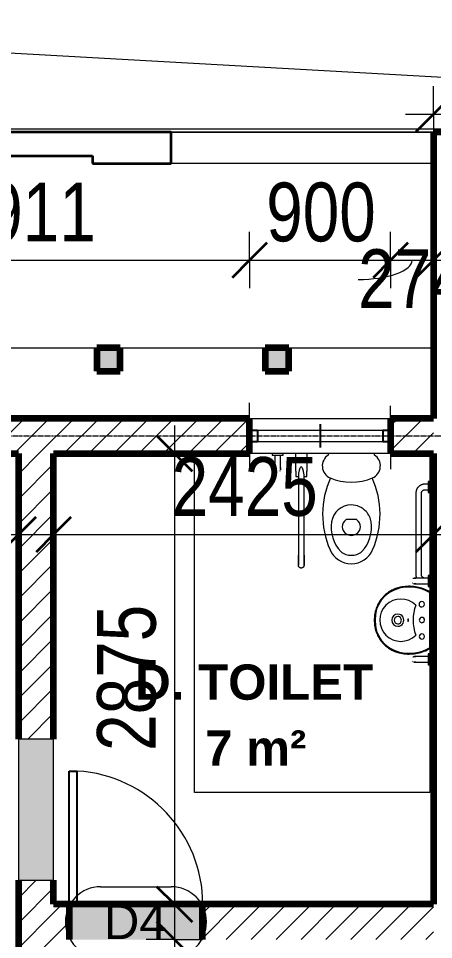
# Model space of a CAD drawing. Header units: millimetres. Extents: x -35190 to 411743, y -233114 to 23872.
# Drawn here: x 5224 to 7874, y 3210 to 9086 of the extents above; entities that cross this region are included whole.
import ezdxf

# ---------------------------------------------------------------- set-up
doc = ezdxf.new("R2010")
doc.units = ezdxf.units.MM
doc.linetypes.add('Grid Line', pattern=[22.225, 12.7, -3.175, 3.175, -3.175])
for name, color, linetype, lineweight in [('A-ANNO-DIMS', 211, 'Continuous', 9), ('A-ANNO-DIMS-75', 211, 'Continuous', 9), ('A-AREA-IDEN', 2, 'Continuous', 9), ('A-DETL-GENF', 92, 'Continuous', 18), ('A-DETL-THIN', 151, 'Continuous', 18), ('A-DOOR', 31, 'Continuous', 18), ('A-DOOR-IDEN', 31, 'Continuous', 9), ('A-FLOR-HRAL', 11, 'Continuous', 18), ('A-GLAZ', 151, 'Continuous', 18), ('A-WALL', 113, 'Continuous', 18), ('A-WALL-PATT', 111, 'Continuous', 18), ('P-SANR-FIXT', 6, 'Continuous', 18), ('Q-CASE', 31, 'Continuous', 18), ('S-GRID', 1, 'Continuous', 9)]:
    doc.layers.add(name, color=color, linetype=linetype, lineweight=lineweight)
doc.styles.add('Arial_10', font='arial.ttf', dxfattribs={"height": 225})
doc.styles.add('Arial_3', font='arial.ttf', dxfattribs={"width": 0.8, "height": 375})
doc.styles.add('Arial_8', font='arial.ttf', dxfattribs={"width": 0.7, "height": 262.5})
doc.styles.add('Arial_B', font='arialbd.ttf', dxfattribs={"height": 225})
doc.dimstyles.new('main_4_5mm', dxfattribs={"dimscale": 304.8, "dimtxt": 382.597275, "dimasz": 0.738189, "dimexe": 0.590551, "dimexo": 0.0625, "dimgap": 0.024606, "dimtad": 1, "dimdec": 0, "dimzin": 0, "dimdsep": 46, "dimtxsty": 'Arial_3', "dimblk1": 'OBLIQUE', "dimblk2": 'OBLIQUE', "dimsah": 1, "dimcen": 0.09, "dimdle": 0.590551, "dimazin": 0, "dimtfac": 1, "dimtdec": 4, "dimtix": 1, "dimtmove": 0, "dimatfit": 3, "dimfxl": 0.590551, "dimfxlon": 1, "dimtvp": 1, "dimtolj": 1, "dimtzin": 0, "dimarcsym": 2})
doc.dimstyles.new('main_4_5mm_1', dxfattribs={"dimscale": 304.8, "dimtxt": 382.597275, "dimasz": 0.738189, "dimexe": 0.590551, "dimexo": 0.0625, "dimgap": 0.024606, "dimtad": 1, "dimdec": 0, "dimzin": 0, "dimdsep": 46, "dimtxsty": 'Arial_3', "dimblk1": 'OBLIQUE', "dimblk2": 'OBLIQUE', "dimsah": 1, "dimcen": 0.09, "dimdle": 0.590551, "dimazin": 0, "dimtfac": 1, "dimtdec": 4, "dimtix": 1, "dimtmove": 1, "dimatfit": 3, "dimfxl": 0.590551, "dimfxlon": 1, "dimtvp": 1, "dimtolj": 1, "dimtzin": 0, "dimarcsym": 2})
doc.dimstyles.new('small_3_5mm', dxfattribs={"dimscale": 304.8, "dimtxt": 267.818092, "dimasz": 0.738189, "dimexe": 0.590551, "dimexo": 0.0625, "dimgap": 0.024606, "dimtad": 1, "dimdec": 0, "dimzin": 0, "dimdsep": 46, "dimtxsty": 'Arial_8', "dimblk1": 'OBLIQUE', "dimblk2": 'OBLIQUE', "dimsah": 1, "dimcen": 0.09, "dimdle": 0.590551, "dimazin": 0, "dimtfac": 1, "dimtdec": 4, "dimtix": 1, "dimtmove": 0, "dimatfit": 3, "dimfxl": 0.590551, "dimfxlon": 1, "dimtvp": 1, "dimtolj": 1, "dimtzin": 0, "dimarcsym": 2})
pattern_1 = [(45, (0, 0), (-79.5495, 79.5495), [])]

# ---------------------------------------------------------------- blocks, each defined once
blk = doc.blocks.new('Sliding - 2L - SL_6-674563-GROUND FLOOR')
at = {"layer": 'A-GLAZ'}
for p, q in [((-123.8, 112.5), (-123.8, 212.5)), ((776.2, 112.5), (776.2, 212.5)), ((726.2, 35), (-73.8, 35)), ((-73.8, -35), (726.2, -35)), ((-123.8, -112.5), (-123.8, -192.5)), ((776.2, -112.5), (776.2, -212.5))]:
    blk.add_line(p, q, dxfattribs=at)
at = {"layer": 'A-GLAZ', "lineweight": 25}
for p, q in [((326.2, -75), (326.2, 72.5)), ((-73.8, 35), (-123.8, 35)), ((-73.8, -35), (-73.8, 35)), ((776.2, 35), (726.2, 35)), ((726.2, -35), (726.2, 35)), ((-123.8, -35), (-73.8, -35)), ((726.2, -35), (776.2, -35))]:
    blk.add_line(p, q, dxfattribs=at)
blk = doc.blocks.new('Top Rail Type - Top Rail_Internal_-462141-GROUND FLOOR')
at = {"layer": 'A-FLOR-HRAL'}
blk.add_line((14148.9, 8379.7), (4947.9, 8379.7), dxfattribs=at)
blk = doc.blocks.new('Top Rail Type - Top Rail_Internal_-V3-GROUND FLOOR')
at = {"layer": 'A-FLOR-HRAL'}
blk.add_line((14148.9, 8379.7), (1223.9, 8379.7), dxfattribs=at)
blk = doc.blocks.new('WC - Disabled - Disabled Toilet Arrangement-543777-GROUND FLOOR')
at = {"layer": 'P-SANR-FIXT'}
for p, q in [((-375, 112.5), (-375, 2275)), ((-375, 2275), (1125, 2275)), ((1125, 2275), (1125, 112.5))]:
    blk.add_line(p, q, dxfattribs=at)
blk = doc.blocks.new('WC w Cistern _5_ - 540 x 360mm-392215-GROUND FLOOR')
at = {"layer": 'P-SANR-FIXT'}
for p, q in [((-146.9, 0), (-146.9, -8.9)), ((146.9, -8.9), (146.9, 0)), ((-43.1, -430.6), (-30.8, -418.2)), ((-30.8, -418.2), (30.8, -418.2)), ((30.8, -418.2), (43.1, -430.6))]:
    blk.add_line(p, q, dxfattribs=at)
for centre, radius, start, end in [((-102.8, -78.7), 82.5, 122.27446, 246.87823), ((102.8, -78.7), 82.5, 293.12177, 57.72554), ((375, -388.2), 558.4, 155.35449, 203.79689), ((0, 162.1), 344.3, 246.87823, 293.12177), ((-375, -388.2), 558.4, 336.20311, 24.64551), ((0, -455.9), 128.2, 89.99847, 170.90608), ((0, -455.9), 128.2, 42.44528, 90.00153), ((0, -455.9), 128.2, 9.09392, 42.44528), ((90.5, -470.4), 219.9, 170.90608, 224.39736), ((-7.8, -465.9), 50, 135, 197.18646), ((7.8, -465.9), 50, 342.81705, 45), ((-90.5, -470.4), 219.9, 315.60264, 9.09392), ((0, -463.5), 58.1, 197.18646, 342.81705), ((1.4, -553), 150, 203.79689, 269.46886), ((-8.3, -567.1), 81.6, 224.39736, 275.83548), ((-1.4, -553), 150, 270.53114, 336.20311), ((8.3, -567.1), 81.6, 264.16452, 315.60264)]:
    blk.add_arc(centre, radius, start, end, dxfattribs=at)
blk = doc.blocks.new('Grab Rail - Hinged - Toilet Grab Rail-536747-GROUND FLOOR')
at = {"layer": 'P-SANR-FIXT'}
for p, q in [((-873.8, 647), (-873.8, 132.4)), ((-837.8, 132.4), (-837.8, 647)), ((-873, 146.4), (-890.9, 146.4)), ((-890.9, 146.4), (-890.9, 111.6)), ((-820.7, 146.4), (-838.6, 146.4)), ((-820.7, 111.6), (-820.7, 146.4)), ((-890.9, 0), (-890.9, 111.6)), ((-820.7, 111.6), (-820.7, 0))]:
    blk.add_line(p, q, dxfattribs=at)
at = {"layer": 'P-SANR-FIXT', "flags": 128}
for points in [[(-873.8, 712), (-873.8, 712.7), (-873.7, 713.4), (-873.7, 714.2), (-873.6, 714.9), (-873.4, 715.6), (-873.3, 716.3), (-873.1, 717), (-872.9, 717.7), (-872.6, 718.3), (-872.4, 719), (-872.1, 719.7), (-871.8, 720.3), (-871.4, 720.9), (-871, 721.6), (-870.7, 722.2), (-870.2, 722.7), (-869.8, 723.3), (-869.3, 723.9), (-868.8, 724.4), (-868.3, 724.9), (-867.8, 725.4), (-867.3, 725.9), (-866.7, 726.3), (-866.1, 726.7), (-865.5, 727.1), (-864.9, 727.5), (-864.3, 727.9), (-863.6, 728.2), (-863, 728.5), (-862.3, 728.8), (-861.6, 729), (-861, 729.2), (-860.3, 729.4), (-859.6, 729.6), (-858.9, 729.7), (-858.1, 729.8), (-857.4, 729.9), (-856.7, 730), (-856, 730), (-855.3, 730), (-854.6, 730), (-853.8, 729.9), (-853.1, 729.8), (-852.4, 729.7), (-851.7, 729.5), (-851, 729.3), (-850.3, 729.1), (-849.6, 728.9), (-849, 728.7), (-848.3, 728.4), (-847.7, 728.1), (-847, 727.7), (-846.4, 727.4), (-845.8, 727), (-845.2, 726.6), (-844.6, 726.1), (-844.1, 725.7), (-843.5, 725.2), (-843, 724.7), (-842.5, 724.2), (-842, 723.6), (-841.6, 723.1), (-841.2, 722.5), (-840.8, 721.9), (-840.4, 721.3), (-840, 720.7), (-839.7, 720), (-839.4, 719.4), (-839.1, 718.7), (-838.8, 718), (-838.6, 717.3), (-838.4, 716.7), (-838.2, 716), (-838.1, 715.2), (-838, 714.5), (-837.9, 713.8), (-837.8, 713.1), (-837.8, 712.4), (-837.8, 712)], [(-873.8, 647), (-873.8, 649.6), (-873.8, 652.2), (-873.8, 654.8), (-873.8, 657.4), (-873.8, 659.9), (-873.8, 662.4), (-873.8, 665), (-873.8, 667.4), (-873.8, 669.9), (-873.8, 672.3), (-873.8, 674.7), (-873.8, 677), (-873.8, 679.3), (-873.8, 681.5), (-873.8, 683.7), (-873.8, 685.8), (-873.8, 687.9), (-873.8, 689.9), (-873.8, 691.8), (-873.8, 693.6), (-873.8, 695.4), (-873.8, 697.1), (-873.8, 698.7), (-873.8, 700.2), (-873.8, 701.7), (-873.8, 703.1), (-873.8, 704.3), (-873.8, 705.5), (-873.8, 706.6), (-873.8, 707.6), (-873.8, 708.5), (-873.8, 709.3), (-873.8, 710), (-873.8, 710.6), (-873.8, 711.1), (-873.8, 711.4), (-873.8, 711.7), (-873.8, 711.9), (-873.8, 712), (-873.8, 712)], [(-873.8, 712), (-873.8, 711.9), (-873.8, 711.8), (-873.8, 711.5), (-873.8, 711.2), (-873.8, 710.7), (-873.8, 710.1), (-873.8, 709.5), (-873.8, 708.7), (-873.8, 707.8), (-873.8, 706.9), (-873.8, 705.8), (-873.8, 704.7), (-873.8, 703.4), (-873.8, 702.1), (-873.8, 700.6), (-873.8, 699.1), (-873.8, 697.5), (-873.8, 695.9), (-873.8, 694.1), (-873.8, 692.3), (-873.8, 690.4), (-873.8, 688.4), (-873.8, 686.4), (-873.8, 684.3), (-873.8, 682.1), (-873.8, 679.9), (-873.8, 677.6), (-873.8, 675.3), (-873.8, 673), (-873.8, 670.6), (-873.8, 668.1), (-873.8, 665.6), (-873.8, 663.1), (-873.8, 660.6), (-873.8, 658), (-873.8, 655.5), (-873.8, 652.9), (-873.8, 650.3), (-873.8, 647.7), (-873.8, 647)], [(-837.8, 647), (-837.8, 649.6), (-837.8, 652.2), (-837.8, 654.8), (-837.8, 657.4), (-837.8, 659.9), (-837.8, 662.4), (-837.8, 665), (-837.8, 667.4), (-837.8, 669.9), (-837.8, 672.3), (-837.8, 674.7), (-837.8, 677), (-837.8, 679.3), (-837.8, 681.5), (-837.8, 683.7), (-837.8, 685.8), (-837.8, 687.9), (-837.8, 689.9), (-837.8, 691.8), (-837.8, 693.6), (-837.8, 695.4), (-837.8, 697.1), (-837.8, 698.7), (-837.8, 700.2), (-837.8, 701.7), (-837.8, 703.1), (-837.8, 704.3), (-837.8, 705.5), (-837.8, 706.6), (-837.8, 707.6), (-837.8, 708.5), (-837.8, 709.3), (-837.8, 710), (-837.8, 710.6), (-837.8, 711.1), (-837.8, 711.4), (-837.8, 711.7), (-837.8, 711.9), (-837.8, 712), (-837.8, 712)], [(-837.8, 712), (-837.8, 711.9), (-837.8, 711.8), (-837.8, 711.5), (-837.8, 711.2), (-837.8, 710.7), (-837.8, 710.1), (-837.8, 709.5), (-837.8, 708.7), (-837.8, 707.8), (-837.8, 706.9), (-837.8, 705.8), (-837.8, 704.7), (-837.8, 703.4), (-837.8, 702.1), (-837.8, 700.6), (-837.8, 699.1), (-837.8, 697.5), (-837.8, 695.9), (-837.8, 694.1), (-837.8, 692.3), (-837.8, 690.4), (-837.8, 688.4), (-837.8, 686.4), (-837.8, 684.3), (-837.8, 682.1), (-837.8, 679.9), (-837.8, 677.6), (-837.8, 675.3), (-837.8, 673), (-837.8, 670.6), (-837.8, 668.1), (-837.8, 665.6), (-837.8, 663.1), (-837.8, 660.6), (-837.8, 658), (-837.8, 655.5), (-837.8, 652.9), (-837.8, 650.3), (-837.8, 647.7), (-837.8, 647)], [(-869.6, 111.6), (-867.9, 104.6), (-866, 98.6), (-863.9, 93.6), (-861.7, 89.8), (-859.4, 87.2), (-857, 85.9), (-854.6, 85.9), (-852.2, 87.2), (-849.9, 89.8), (-847.6, 93.6), (-845.6, 98.6), (-843.7, 104.6), (-842, 111.6)]]:
    blk.add_lwpolyline(points, dxfattribs=at)
at = {"layer": 'P-SANR-FIXT'}
for points in [[(-873.8, 132.4), (-873.8, 130.4), (-873.2, 126.2), (-871.4, 119.2), (-870.2, 114.2), (-869.6, 111.6)], [(-842, 111.6), (-841.4, 114.2), (-840.2, 119.2), (-838.4, 126.2), (-837.8, 130.4), (-837.8, 132.4)]]:
    blk.add_open_spline(points, degree=3, dxfattribs=at)
blk = doc.blocks.new('Grab Rail - Vertical - Grab Rail Vertical-536778-GROUND FLOOR')
at = {"layer": 'P-SANR-FIXT'}
for p, q in [((-873.8, 60), (-873.8, 10)), ((-837.8, 10), (-837.8, 60)), ((-890.8, 10), (-890.8, 0)), ((-820.8, 10), (-890.8, 10)), ((-820.8, 0), (-820.8, 10))]:
    blk.add_line(p, q, dxfattribs=at)
at = {"layer": 'P-SANR-FIXT', "flags": 128}
for points in [[(-873.8, 100), (-873.8, 100.7), (-873.7, 101.4), (-873.7, 102.2), (-873.6, 102.9)], [(-873.8, 100), (-873.8, 100), (-873.8, 99.9), (-873.8, 99.7), (-873.8, 99.5), (-873.8, 99.2), (-873.8, 98.9), (-873.8, 98.4), (-873.8, 98), (-873.8, 97.4), (-873.8, 96.8), (-873.8, 96.2), (-873.8, 95.5), (-873.8, 94.7), (-873.8, 93.9), (-873.8, 93), (-873.8, 92.1), (-873.8, 91.1), (-873.8, 90.1), (-873.8, 89), (-873.8, 87.9), (-873.8, 86.7), (-873.8, 85.5), (-873.8, 84.2), (-873.8, 82.9), (-873.8, 81.6), (-873.8, 80.2), (-873.8, 78.9), (-873.8, 77.4), (-873.8, 76), (-873.8, 74.5), (-873.8, 73), (-873.8, 71.5), (-873.8, 69.9), (-873.8, 68.4), (-873.8, 66.8), (-873.8, 65.2), (-873.8, 63.6), (-873.8, 62), (-873.8, 60.4), (-873.8, 60)], [(-873.8, 87.6), (-873.8, 88.7), (-873.8, 89.8), (-873.8, 90.8), (-873.8, 91.8), (-873.8, 92.8), (-873.8, 93.7), (-873.8, 94.5), (-873.8, 95.3), (-873.8, 96), (-873.8, 96.7), (-873.8, 97.3), (-873.8, 97.8), (-873.8, 98.3), (-873.8, 98.7), (-873.8, 99.1), (-873.8, 99.4), (-873.8, 99.7), (-873.8, 99.8), (-873.8, 99.9), (-873.8, 100), (-873.8, 100)], [(-870.7, 110.2), (-870.2, 110.7), (-869.8, 111.3), (-869.3, 111.9)], [(-839.7, 108), (-839.4, 107.4), (-839.1, 106.7), (-838.8, 106)], [(-838.1, 103.3), (-838, 102.5), (-837.9, 101.8), (-837.8, 101.1), (-837.8, 100.4), (-837.8, 100)], [(-837.8, 60), (-837.8, 61.6), (-837.8, 63.2), (-837.8, 64.8), (-837.8, 66.4), (-837.8, 67.9), (-837.8, 69.5), (-837.8, 71.1), (-837.8, 72.6), (-837.8, 74.1), (-837.8, 75.6), (-837.8, 77), (-837.8, 78.5), (-837.8, 79.9), (-837.8, 81.2), (-837.8, 82.6), (-837.8, 83.9), (-837.8, 85.2), (-837.8, 86.4), (-837.8, 87.6), (-837.8, 88.7), (-837.8, 89.8), (-837.8, 90.8), (-837.8, 91.8), (-837.8, 92.8), (-837.8, 93.7), (-837.8, 94.5), (-837.8, 95.3), (-837.8, 96), (-837.8, 96.7), (-837.8, 97.3), (-837.8, 97.8), (-837.8, 98.3), (-837.8, 98.7), (-837.8, 99.1), (-837.8, 99.4), (-837.8, 99.7), (-837.8, 99.8), (-837.8, 99.9), (-837.8, 100), (-837.8, 100)], [(-837.8, 100), (-837.8, 100), (-837.8, 99.9), (-837.8, 99.7), (-837.8, 99.5), (-837.8, 99.2), (-837.8, 98.9), (-837.8, 98.4), (-837.8, 98), (-837.8, 97.4), (-837.8, 96.8), (-837.8, 96.2), (-837.8, 95.5), (-837.8, 94.7), (-837.8, 93.9), (-837.8, 93), (-837.8, 92.1), (-837.8, 91.1), (-837.8, 90.1), (-837.8, 89), (-837.8, 87.9)]]:
    blk.add_lwpolyline(points, dxfattribs=at)
blk = doc.blocks.new('Grab Rail - Vertical - Grab Rail Vertical-V15-GROUND FLOOR')
at = {"layer": 'P-SANR-FIXT'}
for p, q in [((-873.8, 60), (-873.8, 10)), ((-837.8, 10), (-837.8, 60)), ((-890.8, 10), (-890.8, 0)), ((-820.8, 10), (-890.8, 10)), ((-820.8, 0), (-820.8, 10)), ((-890.8, 0), (-820.8, 0))]:
    blk.add_line(p, q, dxfattribs=at)
at = {"layer": 'P-SANR-FIXT', "flags": 128}
for points in [[(-873.8, 100), (-873.8, 100.7), (-873.7, 101.4), (-873.7, 102.2), (-873.6, 102.9)], [(-873.8, 100), (-873.8, 100), (-873.8, 99.9), (-873.8, 99.7), (-873.8, 99.5), (-873.8, 99.2), (-873.8, 98.9), (-873.8, 98.4), (-873.8, 98), (-873.8, 97.4), (-873.8, 96.8), (-873.8, 96.2), (-873.8, 95.5), (-873.8, 94.7), (-873.8, 93.9), (-873.8, 93), (-873.8, 92.1), (-873.8, 91.1), (-873.8, 90.1), (-873.8, 89), (-873.8, 87.9), (-873.8, 86.7), (-873.8, 85.5), (-873.8, 84.2), (-873.8, 82.9), (-873.8, 81.6), (-873.8, 80.2), (-873.8, 78.9), (-873.8, 77.4), (-873.8, 76), (-873.8, 74.5), (-873.8, 73), (-873.8, 71.5), (-873.8, 69.9), (-873.8, 68.4), (-873.8, 66.8), (-873.8, 65.2), (-873.8, 63.6), (-873.8, 62), (-873.8, 60.4), (-873.8, 60)], [(-873.8, 87.6), (-873.8, 88.7), (-873.8, 89.8), (-873.8, 90.8), (-873.8, 91.8), (-873.8, 92.8), (-873.8, 93.7), (-873.8, 94.5), (-873.8, 95.3), (-873.8, 96), (-873.8, 96.7), (-873.8, 97.3), (-873.8, 97.8), (-873.8, 98.3), (-873.8, 98.7), (-873.8, 99.1), (-873.8, 99.4), (-873.8, 99.7), (-873.8, 99.8), (-873.8, 99.9), (-873.8, 100), (-873.8, 100)], [(-870.7, 110.2), (-870.2, 110.7), (-869.8, 111.3), (-869.3, 111.9)], [(-839.7, 108), (-839.4, 107.4), (-839.1, 106.7), (-838.8, 106)], [(-838.1, 103.3), (-838, 102.5), (-837.9, 101.8), (-837.8, 101.1), (-837.8, 100.4), (-837.8, 100)], [(-837.8, 60), (-837.8, 61.6), (-837.8, 63.2), (-837.8, 64.8), (-837.8, 66.4), (-837.8, 67.9), (-837.8, 69.5), (-837.8, 71.1), (-837.8, 72.6), (-837.8, 74.1), (-837.8, 75.6), (-837.8, 77), (-837.8, 78.5), (-837.8, 79.9), (-837.8, 81.2), (-837.8, 82.6), (-837.8, 83.9), (-837.8, 85.2), (-837.8, 86.4), (-837.8, 87.6), (-837.8, 88.7), (-837.8, 89.8), (-837.8, 90.8), (-837.8, 91.8), (-837.8, 92.8), (-837.8, 93.7), (-837.8, 94.5), (-837.8, 95.3), (-837.8, 96), (-837.8, 96.7), (-837.8, 97.3), (-837.8, 97.8), (-837.8, 98.3), (-837.8, 98.7), (-837.8, 99.1), (-837.8, 99.4), (-837.8, 99.7), (-837.8, 99.8), (-837.8, 99.9), (-837.8, 100), (-837.8, 100)], [(-837.8, 100), (-837.8, 100), (-837.8, 99.9), (-837.8, 99.7), (-837.8, 99.5), (-837.8, 99.2), (-837.8, 98.9), (-837.8, 98.4), (-837.8, 98), (-837.8, 97.4), (-837.8, 96.8), (-837.8, 96.2), (-837.8, 95.5), (-837.8, 94.7), (-837.8, 93.9), (-837.8, 93), (-837.8, 92.1), (-837.8, 91.1), (-837.8, 90.1), (-837.8, 89), (-837.8, 87.9)]]:
    blk.add_lwpolyline(points, dxfattribs=at)
blk = doc.blocks.new('Sink - Cloakroom - 440 x 350mm-V16-GROUND FLOOR')
at = {"layer": 'P-SANR-FIXT'}
for p, q in [((182.1, 0), (-179.1, 0)), ((-176.5, 0), (-177.5, 0)), ((177.5, 0), (176.5, 0))]:
    blk.add_line(p, q, dxfattribs=at)
at = {"layer": 'P-SANR-FIXT', "flags": 128}
for points in [[(-182.1, 0), (-187.1, -9.5), (-191.8, -19.2), (-196.1, -29.1), (-199.9, -39.2), (-203.4, -49.4), (-206.4, -59.7), (-209.1, -70.2), (-211.3, -80.7), (-213.1, -91.3), (-214.4, -102), (-215.4, -112.7), (-215.9, -123.5), (-216, -134.3), (-215.6, -145), (-214.8, -155.8), (-213.6, -166.5), (-212, -177.1), (-209.9, -187.7), (-208.4, -194.2)], [(208.4, -194.2), (210.7, -183.7), (212.6, -173.1), (214.1, -162.5), (215.2, -151.7), (215.8, -141), (216, -130.2), (215.7, -119.4), (215.1, -108.7), (214, -98), (212.5, -87.3), (210.5, -76.7), (208.1, -66.2), (205.3, -55.8), (202.1, -45.5), (198.5, -35.4), (194.5, -25.4), (190.1, -15.6), (185.3, -5.9), (182.1, 0)], [(-208.4, -194.2), (-206.3, -202.3), (-203.8, -210.3), (-201.1, -218.1), (-198, -225.9), (-194.6, -233.5), (-190.9, -241), (-186.9, -248.3), (-182.7, -255.5), (-178.1, -262.4), (-173.3, -269.2), (-168.2, -275.8), (-162.8, -282.2), (-157.2, -288.4), (-151.4, -294.3), (-145.3, -300), (-139, -305.5), (-132.5, -310.7), (-125.7, -315.6), (-118.8, -320.2), (-111.7, -324.6), (-104.5, -328.7), (-97, -332.5), (-89.5, -336), (-81.8, -339.2), (-74, -342.1), (-66, -344.6), (-58, -346.9), (-49.9, -348.8), (-41.7, -350.4), (-33.5, -351.7), (-25.2, -352.6), (-16.9, -353.2), (-8.6, -353.5), (-0.2, -353.4), (0, -353.4)], [(0, -353.4), (8.3, -353.5), (16.7, -353.2), (25, -352.6), (33.3, -351.7), (41.5, -350.4), (49.7, -348.9), (57.8, -346.9), (65.8, -344.7), (73.8, -342.1), (81.6, -339.3), (89.3, -336.1), (96.9, -332.6), (104.3, -328.8), (111.5, -324.7), (118.6, -320.4), (125.6, -315.7), (132.3, -310.8), (138.8, -305.6), (145.1, -300.2), (151.2, -294.5), (157.1, -288.5), (162.7, -282.4), (168, -276), (173.1, -269.4), (178, -262.6), (182.5, -255.6), (186.8, -248.5), (190.8, -241.2), (194.5, -233.7), (197.9, -226.1), (201, -218.3), (203.8, -210.5), (206.2, -202.5), (208.3, -194.5), (208.4, -194.2)]]:
    blk.add_lwpolyline(points, dxfattribs=at)
at = {"layer": 'P-SANR-FIXT'}
for centre, radius, start, end in [((53.3, -130.8), 264.4, 150.36495, 193.63505), ((-101.3, -50.7), 17, 360, 180), ((-101.3, -50.7), 17, 180, 360), ((-0.8, -49.2), 16.8, 90, 270), ((-0.8, -49.2), 16.8, 270, 90), ((104.3, -49.7), 17, 360, 180), ((104.3, -49.7), 17, 180, 360), ((-53.3, -130.8), 264.4, 346.36495, 29.63505), ((0, -183.6), 135, 135.46291, 45.05561), ((-1.6, 160.3), 266.6, 249.19864, 291.31988), ((0, -203.6), 38.6, 360, 180), ((-5.9, -145.1), 203.5, 193.63505, 271.65578), ((-5.9, -145.1), 203.5, 205.1998, 208.07845), ((0, -203.6), 38.6, 180, 360), ((0, -203.6), 23.5, 360, 180), ((0, -203.6), 23.5, 180, 360), ((5.9, -145.1), 203.5, 268.34422, 346.36495), ((5.9, -145.1), 203.5, 331.92229, 334.80094), ((-5.9, -145.1), 203.5, 231.20646, 234.08511), ((-5.9, -145.1), 203.5, 257.21312, 260.09178), ((5.9, -145.1), 203.5, 279.90897, 282.72164), ((5.9, -145.1), 203.5, 305.91563, 308.79428)]:
    blk.add_arc(centre, radius, start, end, dxfattribs=at)
for major_axis in [(-9.08, 0), (9.08, 0)]:
    blk.add_ellipse((-0.5, -137.4), major_axis=major_axis, ratio=0.332108, start_param=3.141593, end_param=6.283185, dxfattribs=at)
for points, knots in [([(-177.5, 0), (-178.2, 0), (-179.1, 0), (-180.3, 0), (-181.1, 0), (-181.6, 0), (-181.8, 0), (-182.1, 0), (-182.1, 0), (-182.1, 0)], [-1, -1, -1, -1, -0.75, -0.625, -0.5, -0.375, -0.3125, -0.25, -0.125, -0.125, -0.125, -0.125]), ([(182.1, 0), (182.1, 0), (182.1, 0), (181.8, 0), (181.6, 0), (181.1, 0), (180.3, 0), (179.1, 0), (178.2, 0), (177.5, 0)], [-0.875, -0.875, -0.875, -0.875, -0.75, -0.6875, -0.625, -0.5, -0.375, -0.25, 0, 0, 0, 0])]:
    blk.add_open_spline(points, degree=3, knots=knots, dxfattribs=at)
for points in [[(-182.1, 0), (-182.1, 0), (-182, 0), (-181.9, 0)], [(181.9, 0), (182, 0), (182.1, 0), (182.1, 0)], [(0, -349.4), (0, -350), (0, -351.3), (0, -352.7), (0, -353.2), (0, -353.3)], [(0, -353.4), (0, -353.4), (0, -353.4), (0, -353.3)]]:
    blk.add_open_spline(points, degree=3, dxfattribs=at)
blk = doc.blocks.new('Grab Rail - Horizontal - Grab Bar Horizontal-536750-GROUND FLOOR')
at = {"layer": 'P-SANR-FIXT'}
for p, q in [((-595.8, 88), (-1115.8, 88)), ((-1115.8, 52), (-595.8, 52)), ((-590.8, 10), (-590.8, 0)), ((-555.8, 10), (-590.8, 10)), ((-573.8, 30), (-573.8, 10)), ((-520.8, 10), (-555.8, 10)), ((-537.8, 10), (-537.8, 30)), ((-520.8, 0), (-520.8, 10)), ((-590.8, 0), (-555.8, 0)), ((-555.8, 0), (-520.8, 0))]:
    blk.add_line(p, q, dxfattribs=at)
at = {"layer": 'P-SANR-FIXT', "flags": 128}
for points in [[(-1115.8, 88), (-1118.1, 88), (-1120.4, 87.8), (-1122.7, 87.6), (-1125, 87.3), (-1127.3, 86.8), (-1129.6, 86.3), (-1131.8, 85.7), (-1134, 85.1), (-1136.2, 84.3), (-1137.8, 83.7)], [(-537.8, 30), (-537.8, 32.3), (-538, 34.6), (-538.2, 36.9), (-538.5, 39.2), (-539, 41.5), (-539.5, 43.8), (-540.1, 46), (-540.7, 48.2), (-541.5, 50.4), (-542.4, 52.6), (-543.3, 54.7), (-544.3, 56.8), (-545.5, 58.8), (-546.7, 60.8), (-547.9, 62.7), (-549.3, 64.6), (-550.7, 66.5), (-552.2, 68.2), (-553.8, 70), (-555.4, 71.6), (-557.1, 73.2), (-558.8, 74.7), (-560.7, 76.1), (-562.5, 77.5), (-564.5, 78.8), (-566.4, 80), (-568.5, 81.2), (-570.5, 82.2), (-572.6, 83.2), (-574.8, 84.1), (-577, 84.9), (-579.2, 85.6), (-581.4, 86.2), (-583.7, 86.7), (-585.9, 87.2), (-588.2, 87.5), (-590.5, 87.8), (-592.9, 87.9), (-595.2, 88), (-595.8, 88)], [(-1137.8, 30), (-1137.8, 30.9), (-1137.7, 31.8), (-1137.6, 32.6), (-1137.5, 33.5), (-1137.4, 34.4), (-1137.2, 35.2), (-1136.9, 36.1), (-1136.7, 36.9), (-1136.4, 37.8), (-1136.1, 38.6), (-1135.7, 39.4), (-1135.3, 40.2), (-1134.9, 40.9), (-1134.4, 41.7), (-1134, 42.4), (-1133.4, 43.1), (-1132.9, 43.8), (-1132.3, 44.5), (-1131.7, 45.2), (-1131.1, 45.8), (-1130.5, 46.4), (-1129.8, 47), (-1129.1, 47.5), (-1128.4, 48), (-1127.7, 48.5), (-1126.9, 49), (-1126.2, 49.4), (-1125.4, 49.8), (-1124.6, 50.2), (-1123.8, 50.5), (-1122.9, 50.8), (-1122.1, 51.1), (-1121.3, 51.3), (-1120.4, 51.5), (-1119.5, 51.7), (-1118.7, 51.8), (-1117.8, 51.9), (-1116.9, 52), (-1116, 52), (-1115.8, 52)], [(-595.8, 52), (-594.9, 52), (-594, 51.9), (-593.2, 51.8), (-592.3, 51.7), (-591.4, 51.6), (-590.6, 51.4), (-589.7, 51.1), (-588.9, 50.9), (-588, 50.6), (-587.2, 50.3), (-586.4, 49.9), (-585.6, 49.5), (-584.9, 49.1), (-584.1, 48.6), (-583.4, 48.2), (-582.7, 47.6), (-582, 47.1), (-581.3, 46.5), (-580.6, 45.9), (-580, 45.3), (-579.4, 44.7), (-578.8, 44), (-578.3, 43.3), (-577.8, 42.6), (-577.3, 41.9), (-576.8, 41.1), (-576.4, 40.4), (-576, 39.6), (-575.6, 38.8), (-575.3, 38), (-575, 37.1), (-574.7, 36.3), (-574.5, 35.5), (-574.3, 34.6), (-574.1, 33.7), (-574, 32.9), (-573.9, 32), (-573.8, 31.1), (-573.8, 30.2), (-573.8, 30)]]:
    blk.add_lwpolyline(points, dxfattribs=at)
blk = doc.blocks.new('M_Single-Flush - 850 x 2100mm-428754-GROUND FLOOR')
at = {"layer": 'A-DOOR', "lineweight": 25}
for p, q in [((374, -112.5), (374, -962.7)), ((425, -112.5), (425, -962.7)), ((425, -962.7), (374, -962.7))]:
    blk.add_line(p, q, dxfattribs=at)
at = {"layer": 'A-DOOR'}
blk.add_arc((425, -112.5), 851.7, 180, 266.56703, dxfattribs=at)
blk = doc.blocks.new('Casework 2 - Casework 2-644764-GROUND FLOOR')
at = {"layer": 'Q-CASE', "lineweight": 35}
for p, q in [((6198.8, 8359.7), (5145.9, 8359.7)), ((6198.8, 8159.7), (6198.8, 8359.7)), ((-426.1, 8209.7), (5696.3, 8209.7)), ((5696.3, 8209.7), (5696.3, 8159.7)), ((5696.3, 8159.7), (6198.8, 8159.7))]:
    blk.add_line(p, q, dxfattribs=at)
at = {"layer": 'Q-CASE'}
for p, q in [((6198.8, 8359.7), (7873.9, 8359.7)), ((7873.9, 8159.7), (6198.8, 8159.7))]:
    blk.add_line(p, q, dxfattribs=at)
blk = doc.blocks.new('DIMBLOCK8-GROUND FLOOR')
at = {"layer": 'A-ANNO-DIMS-75', "transparency": 16777216}
for p, q in [((-351.1, 5793.4), (-351.1, 5973.4)), ((5223.9, 5793.4), (5223.9, 5973.4)), ((-531.1, 5793.4), (5403.9, 5793.4)), ((-351.1, 5793.4), (-351.1, 5613.4)), ((5223.9, 5793.4), (5223.9, 5613.4))]:
    blk.add_line(p, q, dxfattribs=at)
at = {"layer": 'A-ANNO-DIMS-75', "lineweight": 35, "transparency": 16777216}
for p, q in [((-351.1, 5793.4), (-238.6, 5905.9)), ((5223.9, 5793.4), (5336.4, 5905.9)), ((-351.1, 5793.4), (-463.6, 5680.9)), ((5223.9, 5793.4), (5111.4, 5680.9))]:
    blk.add_line(p, q, dxfattribs=at)
at = {"layer": 'A-ANNO-DIMS-75', "color": 0, "transparency": 16777216, "insert": (1977.3, 6287.7), "char_height": 375, "width": 1101.88, "attachment_point": 1, "line_spacing_factor": 0.941778, "style": 'Arial_3'}
blk.add_mtext('5575', dxfattribs=at)
blk = doc.blocks.new('_Oblique')
at = {"color": 0, "linetype": 'ByBlock', "lineweight": -2}
blk.add_line((-0.5, -0.5), (0.5, 0.5), dxfattribs=at)
blk = doc.blocks.new('DIMBLOCK10-GROUND FLOOR')
at = {"layer": 'A-ANNO-DIMS-75', "transparency": 16777216}
for p, q in [((5448.9, 5793.4), (5448.9, 5973.4)), ((7873.9, 5793.4), (7873.9, 5973.4)), ((5268.9, 5793.4), (8053.9, 5793.4)), ((5448.9, 5793.4), (5448.9, 5613.4)), ((7873.9, 5793.4), (7873.9, 5613.4))]:
    blk.add_line(p, q, dxfattribs=at)
at = {"layer": 'A-ANNO-DIMS-75', "lineweight": 35, "transparency": 16777216}
for p, q in [((5448.9, 5793.4), (5561.4, 5905.9)), ((7873.9, 5793.4), (7986.4, 5905.9)), ((5448.9, 5793.4), (5336.4, 5680.9)), ((7873.9, 5793.4), (7761.4, 5680.9))]:
    blk.add_line(p, q, dxfattribs=at)
at = {"layer": 'A-ANNO-DIMS-75', "color": 0, "transparency": 16777216, "insert": (6202.3, 6287.7), "char_height": 375, "width": 1101.88, "attachment_point": 1, "line_spacing_factor": 0.941778, "style": 'Arial_3'}
blk.add_mtext('2425', dxfattribs=at)
blk = doc.blocks.new('DIMBLOCK11-GROUND FLOOR')
at = {"layer": 'A-ANNO-DIMS-75', "transparency": 16777216}
for p, q in [((6219.9, 6489.7), (6219.9, 3254.7)), ((6219.9, 6309.7), (6039.9, 6309.7)), ((6219.9, 6309.7), (6399.9, 6309.7)), ((6219.9, 3434.7), (6039.9, 3434.7)), ((6219.9, 3434.7), (6399.9, 3434.7))]:
    blk.add_line(p, q, dxfattribs=at)
at = {"layer": 'A-ANNO-DIMS-75', "lineweight": 35, "transparency": 16777216}
for p, q in [((6219.9, 6309.7), (6107.4, 6422.2)), ((6219.9, 6309.7), (6332.4, 6197.2)), ((6219.9, 3434.7), (6107.4, 3547.2)), ((6219.9, 3434.7), (6332.4, 3322.2))]:
    blk.add_line(p, q, dxfattribs=at)
at = {"layer": 'A-ANNO-DIMS-75', "color": 0, "transparency": 16777216, "insert": (5725.6, 4413.1), "char_height": 375, "width": 1101.88, "attachment_point": 1, "rotation": 90, "line_spacing_factor": 0.941778, "style": 'Arial_3'}
blk.add_mtext('2875', dxfattribs=at)
blk = doc.blocks.new('DIMBLOCK12-GROUND FLOOR')
at = {"layer": 'A-ANNO-DIMS-75', "transparency": 16777216}
for p, q in [((6219.9, 3389.7), (6219.9, -170.3)), ((6219.9, 3209.7), (6039.9, 3209.7)), ((6219.9, 3209.7), (6399.9, 3209.7)), ((6219.9, 9.7), (6039.9, 9.7)), ((6219.9, 9.7), (6399.9, 9.7))]:
    blk.add_line(p, q, dxfattribs=at)
at = {"layer": 'A-ANNO-DIMS-75', "lineweight": 35, "transparency": 16777216}
for p, q in [((6219.9, 3209.7), (6107.4, 3322.2)), ((6219.9, 3209.7), (6332.4, 3097.2)), ((6219.9, 9.7), (6107.4, 122.2)), ((6219.9, 9.7), (6332.4, -102.8))]:
    blk.add_line(p, q, dxfattribs=at)
at = {"layer": 'A-ANNO-DIMS-75', "transparency": 16777216}
blk.add_ellipse((6219.9, 1596.6), major_axis=(301.8, 0), ratio=0.043417, start_param=1.570796, end_param=3.141593, dxfattribs=at)
at = {"layer": 'A-ANNO-DIMS-75', "color": 0, "transparency": 16777216, "insert": (5725.6, 678.3), "char_height": 375, "width": 1101.88, "attachment_point": 1, "rotation": 90, "line_spacing_factor": 0.941778, "style": 'Arial_3'}
blk.add_mtext('3200', dxfattribs=at)
blk = doc.blocks.new('DIMBLOCK283-GROUND FLOOR')
at = {"layer": 'A-ANNO-DIMS-75', "transparency": 16777216}
for p, q in [((3788.9, 7544.3), (3788.9, 7724.3)), ((6699.9, 7544.3), (6699.9, 7724.3)), ((3788.9, 7544.3), (6699.9, 7544.3)), ((3788.9, 7544.3), (3788.9, 7364.3)), ((6699.9, 7544.3), (6699.9, 7364.3))]:
    blk.add_line(p, q, dxfattribs=at)
at = {"layer": 'A-ANNO-DIMS-75', "lineweight": 35, "transparency": 16777216}
for p, q in [((3788.9, 7544.3), (3901.4, 7656.8)), ((6699.9, 7544.3), (6812.4, 7656.8)), ((3788.9, 7544.3), (3676.4, 7431.8)), ((6699.9, 7544.3), (6587.4, 7431.8))]:
    blk.add_line(p, q, dxfattribs=at)
at = {"layer": 'A-ANNO-DIMS-75', "color": 0, "transparency": 16777216, "insert": (4785.3, 8038.6), "char_height": 375, "width": 1101.88, "attachment_point": 1, "line_spacing_factor": 0.941778, "style": 'Arial_3'}
blk.add_mtext('2911', dxfattribs=at)
blk = doc.blocks.new('DIMBLOCK284-GROUND FLOOR')
at = {"layer": 'A-ANNO-DIMS-75', "transparency": 16777216}
for p, q in [((6699.9, 7544.3), (6699.9, 7724.3)), ((7599.9, 7544.3), (7599.9, 7724.3)), ((6699.9, 7544.3), (7599.9, 7544.3)), ((6699.9, 7544.3), (6699.9, 7364.3)), ((7599.9, 7544.3), (7599.9, 7364.3))]:
    blk.add_line(p, q, dxfattribs=at)
at = {"layer": 'A-ANNO-DIMS-75', "lineweight": 35, "transparency": 16777216}
for p, q in [((6699.9, 7544.3), (6812.4, 7656.8)), ((7599.9, 7544.3), (7712.4, 7656.8)), ((6699.9, 7544.3), (6587.4, 7431.8)), ((7599.9, 7544.3), (7487.4, 7431.8))]:
    blk.add_line(p, q, dxfattribs=at)
at = {"layer": 'A-ANNO-DIMS-75', "color": 0, "transparency": 16777216, "insert": (6805.6, 8038.6), "char_height": 375, "width": 826.41, "attachment_point": 1, "line_spacing_factor": 0.941778, "style": 'Arial_3'}
blk.add_mtext('900', dxfattribs=at)
blk = doc.blocks.new('DIMBLOCK285-GROUND FLOOR')
at = {"layer": 'A-ANNO-DIMS-75', "transparency": 16777216}
for p, q in [((7599.9, 7544.3), (7599.9, 7724.3)), ((7873.9, 7544.3), (7873.9, 7724.3)), ((7599.9, 7544.3), (8053.9, 7544.3)), ((7599.9, 7544.3), (7599.9, 7364.3)), ((7873.9, 7544.3), (7873.9, 7364.3))]:
    blk.add_line(p, q, dxfattribs=at)
at = {"layer": 'A-ANNO-DIMS-75', "lineweight": 35, "transparency": 16777216}
for p, q in [((7599.9, 7544.3), (7712.4, 7656.8)), ((7873.9, 7544.3), (7986.4, 7656.8)), ((7599.9, 7544.3), (7487.4, 7431.8)), ((7873.9, 7544.3), (7761.4, 7431.8))]:
    blk.add_line(p, q, dxfattribs=at)
at = {"layer": 'A-ANNO-DIMS-75', "transparency": 16777216}
blk.add_ellipse((7392.6, 7544.3), major_axis=(-344.3, 0), ratio=0.359524, start_param=1.570796, end_param=3.141593, dxfattribs=at)
at = {"layer": 'A-ANNO-DIMS-75', "color": 0, "transparency": 16777216, "insert": (7392.6, 7613), "char_height": 375, "width": 826.41, "attachment_point": 1, "line_spacing_factor": 0.941778, "style": 'Arial_3'}
blk.add_mtext('274', dxfattribs=at)
blk = doc.blocks.new('DIMBLOCK505-GROUND FLOOR')
at = {"layer": 'A-ANNO-DIMS-75', "transparency": 16777216}
for p, q in [((7873.9, 8474.3), (7873.9, 8654.3)), ((9073.9, 8474.3), (9073.9, 8654.3)), ((7693.9, 8474.3), (9073.9, 8474.3)), ((7873.9, 8474.3), (7873.9, 8294.3)), ((9073.9, 8474.3), (9073.9, 8294.3))]:
    blk.add_line(p, q, dxfattribs=at)
at = {"layer": 'A-ANNO-DIMS-75', "lineweight": 35, "transparency": 16777216}
for p, q in [((7873.9, 8474.3), (7986.4, 8586.8)), ((9073.9, 8474.3), (9186.4, 8586.8)), ((7873.9, 8474.3), (7761.4, 8361.8)), ((9073.9, 8474.3), (8961.4, 8361.8))]:
    blk.add_line(p, q, dxfattribs=at)
at = {"layer": 'A-ANNO-DIMS-75', "color": 0, "transparency": 16777216, "insert": (8193.7, 8822.5), "char_height": 262.5, "width": 672.429, "attachment_point": 1, "line_spacing_factor": 0.941778, "style": 'Arial_8'}
blk.add_mtext('1200', dxfattribs=at)
blk = doc.blocks.new('M_Door Tag - M_Door Tag-1233-GROUND FLOOR')
at = {"layer": 'A-DOOR-IDEN'}
for p, q in [((-3, 3), (3, 3)), ((-3, -3), (3, -3))]:
    blk.add_line(p, q, dxfattribs=at)
for centre, start, end in [((-3, 0), 90, 270), ((3, 0), 270, 90)]:
    blk.add_arc(centre, 3, start, end, dxfattribs=at)

msp = doc.modelspace()

# ---------------------------------------------------------------- hatches: boundary and pattern name
at = {"layer": 'A-DETL-GENF'}
msp.add_hatch(color=1, dxfattribs=at).paths.add_polyline_path([(5448.9, 3587.7), (5448.9, 4487.7), (5223.9, 4487.7), (5223.9, 3587.7)])
h = msp.add_hatch(color=7, dxfattribs=at)
h.paths.add_polyline_path([(8098.9, -7002.3), (8098.9, -4047.3), (7873.9, -4047.3), (7873.9, -7002.3)])
h.paths.add_polyline_path([(5448.9, 909.7), (5448.9, 2709.7), (5223.9, 2709.7), (5223.9, 909.7)])
h.paths.add_polyline_path([(5548.9, 3209.7), (6398.9, 3209.7), (6398.9, 3434.7), (5548.9, 3434.7)])
at = {"layer": 'A-WALL-PATT'}
for points in [[(5723.9, 6834.7), (5873.9, 6834.7), (5873.9, 6984.7), (5723.9, 6984.7)], [(6798.9, 6834.7), (6948.9, 6834.7), (6948.9, 6984.7), (6798.9, 6984.7)]]:
    msp.add_hatch(color=1, dxfattribs=at).paths.add_polyline_path(points)
h = msp.add_hatch(dxfattribs=at)
h.set_pattern_fill('FP_1', color=256, style=0, pattern_type=2)
h.set_pattern_definition(pattern_1)
h.paths.add_polyline_path([(-311.1, 6309.7), (-311.1, 6534.7), (-351.1, 6534.7), (-351.1, 6309.7)])
h.paths.add_polyline_path([(1488.9, 6309.7), (1988.9, 6309.7), (1988.9, 6534.7), (1488.9, 6534.7)])
h.paths.add_polyline_path([(5223.9, 6309.7), (6699.9, 6309.7), (6699.9, 6534.7), (3788.9, 6534.7), (3788.9, 6309.7), (4523.9, 6309.7)])
h.paths.add_polyline_path([(7599.9, 6309.7), (7873.9, 6309.7), (7873.9, 6534.7), (7599.9, 6534.7), (7599.9, 6449.2)])
h = msp.add_hatch(dxfattribs=at)
h.set_pattern_fill('FP_1', color=256, style=0, pattern_type=2)
h.set_pattern_definition(pattern_1)
h.paths.add_polyline_path([(5448.9, 9.7), (5448.9, 909.7), (5223.9, 909.7), (5223.9, 9.7)])
h.paths.add_polyline_path([(5448.9, 2709.7), (5448.9, 3587.7), (5223.9, 3587.7), (5223.9, 2709.7)])
h.paths.add_polyline_path([(5223.9, 4487.7), (5448.9, 4487.7), (5448.9, 6309.7), (5223.9, 6309.7), (5223.9, 4570.3)])
h = msp.add_hatch(dxfattribs=at)
h.set_pattern_fill('FP_1', style=0, pattern_type=2)
h.set_pattern_definition(pattern_1)
h.paths.add_polyline_path([(7873.9, 3209.7), (7873.9, 3434.7), (6398.9, 3434.7), (6398.9, 3209.7), (7805.6, 3209.7)])
h.paths.add_polyline_path([(5448.9, 3209.7), (5548.9, 3209.7), (5548.9, 3434.7), (5448.9, 3434.7)])

# ---------------------------------------------------------------- linework, layer by layer
at = {"layer": 'A-DETL-THIN'}
for p, q in [((14148.9, 8359.7), (1223.9, 9085.9)), ((14148.9, 8359.7), (-276.1, 8359.7)), ((-576.1, 6984.7), (7873.9, 6984.7)), ((5448.9, 4487.7), (5223.9, 4487.7)), ((5223.9, 4487.7), (5223.9, 3587.7)), ((5448.9, 3587.7), (5448.9, 4487.7)), ((5223.9, 3587.7), (5448.9, 3587.7))]:
    msp.add_line(p, q, dxfattribs=at)
at = {"layer": 'A-DETL-THIN', "lineweight": 100}
for p, q in [((6398.9, 3434.7), (5548.9, 3434.7)), ((5548.9, 3434.7), (5548.9, 3209.7)), ((6398.9, 3209.7), (6398.9, 3434.7))]:
    msp.add_line(p, q, dxfattribs=at)
at = {"layer": 'A-WALL', "lineweight": 140}
for p, q in [((7873.9, 8359.7), (7873.9, 6534.7)), ((9073.9, 8359.7), (7873.9, 8359.7)), ((5873.9, 6984.7), (5723.9, 6984.7)), ((5723.9, 6984.7), (5723.9, 6834.7)), ((5873.9, 6834.7), (5873.9, 6984.7)), ((6948.9, 6984.7), (6798.9, 6984.7)), ((6798.9, 6984.7), (6798.9, 6834.7)), ((6948.9, 6834.7), (6948.9, 6984.7)), ((5723.9, 6834.7), (5873.9, 6834.7)), ((6798.9, 6834.7), (6948.9, 6834.7)), ((6699.9, 6534.7), (3788.9, 6534.7)), ((6699.9, 6309.7), (6699.9, 6534.7)), ((7873.9, 6534.7), (7599.9, 6534.7)), ((7599.9, 6534.7), (7599.9, 6309.7)), ((4523.9, 6309.7), (5223.9, 6309.7)), ((5223.9, 6309.7), (5223.9, 4487.7)), ((5448.9, 6309.7), (6699.9, 6309.7)), ((5448.9, 4487.7), (5448.9, 6309.7)), ((7599.9, 6309.7), (7873.9, 6309.7)), ((7873.9, 6309.7), (7873.9, 3434.7)), ((5223.9, 3587.7), (5223.9, 2709.7)), ((5448.9, 3434.7), (5448.9, 3587.7))]:
    msp.add_line(p, q, dxfattribs=at)
at = {"layer": 'A-WALL'}
for p, q in [((6699.9, 6534.7), (7599.9, 6534.7)), ((7599.9, 6309.7), (6699.9, 6309.7))]:
    msp.add_line(p, q, dxfattribs=at)
at = {"layer": 'A-WALL', "color": 250, "lineweight": 140}
for p, q in [((5548.9, 3434.7), (5448.9, 3434.7)), ((7873.9, 3434.7), (6398.9, 3434.7))]:
    msp.add_line(p, q, dxfattribs=at)
at = {"layer": 'S-GRID', "linetype": 'Grid Line'}
msp.add_line((-16035.3, 6422.2), (47071.4, 6422.2), dxfattribs=at)

# ---------------------------------------------------------------- block references
at = {"layer": 'A-DOOR', "rotation": 180}
msp.add_blockref('M_Single-Flush - 850 x 2100mm-428754-GROUND FLOOR', (5973.9, 3322.2), dxfattribs=at)
at = {"layer": 'A-DOOR-IDEN', "xscale": 74.99999999999996, "yscale": 74.99999999999996, "zscale": 74.99999999999996}
msp.add_blockref('M_Door Tag - M_Door Tag-1233-GROUND FLOOR', (5973.9, 3322.2), dxfattribs=at)
at = {"layer": 'A-FLOR-HRAL'}
for name in ['Top Rail Type - Top Rail_Internal_-V3-GROUND FLOOR', 'Top Rail Type - Top Rail_Internal_-462141-GROUND FLOOR']:
    msp.add_blockref(name, (0, 0), dxfattribs=at)
at = {"layer": 'A-GLAZ', "rotation": 180}
msp.add_blockref('Sliding - 2L - SL_6-674563-GROUND FLOOR', (7476.1, 6422.2), dxfattribs=at)
at = {"layer": 'P-SANR-FIXT'}
for name, p, rotation in [('WC - Disabled - Disabled Toilet Arrangement-543777-GROUND FLOOR', (7473.9, 6422.2), 180), ('Grab Rail - Vertical - Grab Rail Vertical-536778-GROUND FLOOR', (6023.1, 6309.7), 180), ('Grab Rail - Hinged - Toilet Grab Rail-536747-GROUND FLOOR', (6173.1, 6309.7), 180), ('Grab Rail - Horizontal - Grab Bar Horizontal-536750-GROUND FLOOR', (7848.9, 6653), 90.00000000000017), ('Grab Rail - Vertical - Grab Rail Vertical-V15-GROUND FLOOR', (7848.9, 6353), 90.00000000000017), ('Sink - Cloakroom - 440 x 350mm-V16-GROUND FLOOR', (7848.9, 5247.2), 269.9999999999997), ('Grab Rail - Vertical - Grab Rail Vertical-V15-GROUND FLOOR', (7848.9, 5853), 90.00000000000017)]:
    msp.add_blockref(name, p, dxfattribs=dict(at, rotation=rotation))
msp.add_blockref('WC w Cistern _5_ - 540 x 360mm-392215-GROUND FLOOR', (7348.9, 6309.7), dxfattribs=at)
at = {"layer": 'Q-CASE'}
msp.add_blockref('Casework 2 - Casework 2-644764-GROUND FLOOR', (0, 0), dxfattribs=at)

# ---------------------------------------------------------------- texts
at = {"layer": 'A-AREA-IDEN', "char_height": 225, "attachment_point": 1, "style": 'Arial_B'}
for s, insert, width in [('D. TOILET', (5969.3, 4964.7), 1875.949), ('7 m²', (6415.6, 4543.8), 793.671)]:
    msp.add_mtext(s, dxfattribs=dict(at, insert=insert, width=width))
at = {"layer": 'A-DOOR-IDEN', "insert": (5768.9, 3437.6), "char_height": 225, "width": 493.038, "attachment_point": 1, "style": 'Arial_10'}
msp.add_mtext('D4', dxfattribs=at)

# ---------------------------------------------------------------- dimensions: what is measured, and where the dimension line sits
at = {"layer": 'A-ANNO-DIMS'}
for base, p1, p2, dimstyle, override, picture, middle in [((9073.9, 8474.3), (7873.9, 8294.3), (9073.9, 8654.3), 'small_3_5mm', {"dimpost": '<>', "dimfxl": 1252.836781}, 'DIMBLOCK505-GROUND FLOOR', (8473.9, 8615.8)), ((6699.9, 7544.3), (3788.9, 7364.3), (6699.9, 7364.3), 'main_4_5mm', {"dimpost": '<>', "dimfxl": 2911}, 'DIMBLOCK283-GROUND FLOOR', (5244.4, 7743.2)), ((7599.9, 7544.3), (6699.9, 7364.3), (7599.9, 7364.3), 'main_4_5mm', {"dimpost": '<>', "dimfxl": 900}, 'DIMBLOCK284-GROUND FLOOR', (7149.9, 7743.2)), ((5223.9, 5793.4), (-351.1, 5973.4), (5223.9, 5973.4), 'main_4_5mm', {"dimpost": '<>', "dimfxl": 5575}, 'DIMBLOCK8-GROUND FLOOR', (2436.4, 5991.6)), ((7873.9, 5793.4), (5448.9, 5973.4), (7873.9, 5973.4), 'main_4_5mm', {"dimpost": '<>', "dimfxl": 2425}, 'DIMBLOCK10-GROUND FLOOR', (6661.4, 5992.4))]:
    dim = msp.add_linear_dim(base=base, p1=p1, p2=p2, dimstyle=dimstyle, override=override, dxfattribs=at)
    dim.commit()
    dim.dimension.update_dxf_attribs({"geometry": picture, "text_midpoint": middle})
dim = msp.add_linear_dim(base=(7873.9, 7544.3), p1=(7599.9, 7364.3), p2=(7873.9, 7724.3), dimstyle='main_4_5mm_1', override={"dimpost": '<>', "dimfxl": 452.411317}, dxfattribs=at)
dim.commit()
dim.dimension.update_dxf_attribs({"geometry": 'DIMBLOCK285-GROUND FLOOR', "text_midpoint": (7805.8, 7363), "dimtype": 160})
dim = msp.add_linear_dim(base=(6219.9, 3434.7), p1=(6399.9, 6309.7), p2=(6399.9, 3434.7), angle=90, dimstyle='main_4_5mm', override={"dimpost": '<>', "dimfxl": 2875}, dxfattribs=at)
dim.commit()
dim.dimension.update_dxf_attribs({"geometry": 'DIMBLOCK11-GROUND FLOOR', "text_midpoint": (6020.9, 4872.2)})
dim = msp.add_linear_dim(base=(6219.9, 9.7), p1=(6399.9, 3209.7), p2=(6399.9, 9.7), angle=90, dimstyle='main_4_5mm_1', override={"dimpost": '<>', "dimfxl": 3200}, dxfattribs=at)
dim.commit()
dim.dimension.update_dxf_attribs({"geometry": 'DIMBLOCK12-GROUND FLOOR', "text_midpoint": (5975.6, 1229.3), "dimtype": 160, "text_rotation": 90})

doc.saveas('drawing.dxf')
